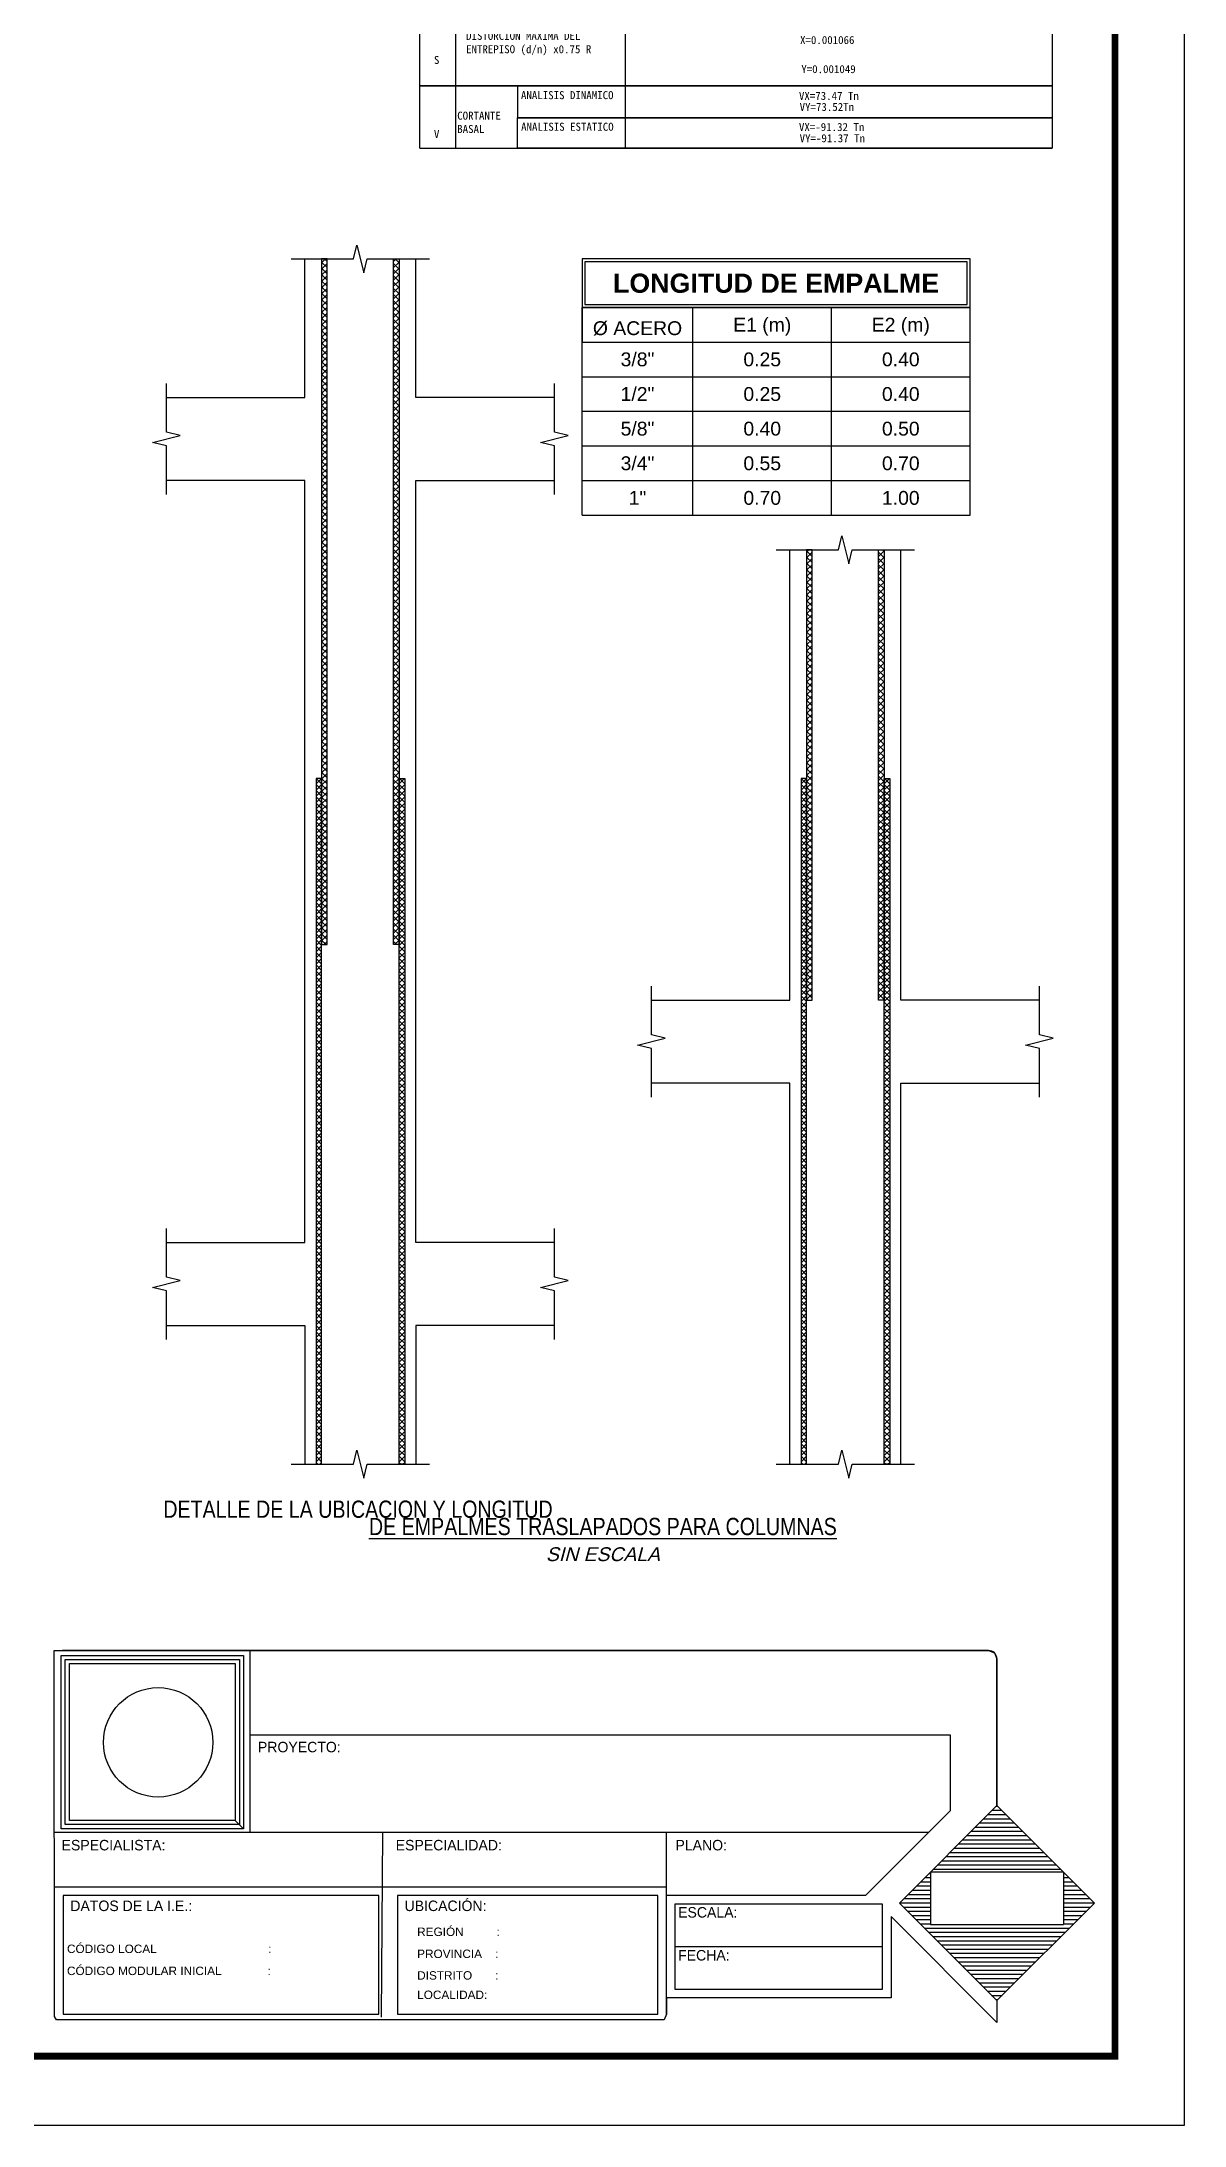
# Model space of a CAD drawing. Header units: millimetres. Extents: x 0 to 86.9, y -0.5 to 29.7.
# Drawn here: x 78.7 to 86.95, y -0.53 to 14.51 of the extents above; entities that cross this region are included whole.
import ezdxf
from ezdxf.enums import TextEntityAlignment as Align

# ---------------------------------------------------------------- set-up
doc = ezdxf.new("R2010")
doc.units = ezdxf.units.MM
for name, color, linetype in [('.D1 Texto', 7, 'Continuous'), ('.N1 Cuadros', 253, 'Continuous'), ('00 AR_Muro Bajo', 7, 'Continuous'), ('008', 8, 'Continuous'), ('CAPA8', 210, 'Continuous'), ('E_Acero', 2, 'Continuous'), ('G_Achurados', 35, 'Continuous'), ('G_Complemento', 190, 'Continuous'), ('G_Cuadros', 253, 'Continuous'), ('G_Texto', 122, 'Continuous'), ('MEMBR', 250, 'Continuous')]:
    doc.layers.add(name, color=color, linetype=linetype)
doc.styles.add('ARIAL', font='arial')
doc.styles.add('Lenin_Narrow', font='arial', dxfattribs={"width": 0.82})
doc.styles.add('MENBRETE1', font='arial')
doc.styles.add('MtXpl_Britannic_Bold', font='BRITANIC')
doc.styles.get("Standard").update_dxf_attribs({"font": 'SimKai'})
doc.styles.add('Titulo Detalles', font='swissb')
doc.styles.add('TITULOS', font='TITULOS')

# ---------------------------------------------------------------- blocks, each defined once
blk = doc.blocks.new('PLT_418')
at = {"layer": '.N1 Cuadros'}
for p, q in [((2496.154, 1422.775), (2496.411, 1422.775)), ((2496.411, 1422.775), (2496.411, 1420.155)), ((2498.395, 1422.775), (2498.395, 1422.134)), ((2497.943, 1422.431), (2498.172, 1422.431)), ((2497.635, 1421.673), (2500.716, 1421.673)), ((2496.411, 1421.235), (2500.716, 1421.235)), ((2496.411, 1420.155), (2496.411, 1416.185)), ((2498.142, 1419.924), (2498.648, 1419.924)), ((2499.155, 1419.924), (2499.661, 1419.924)), ((2500.167, 1419.924), (2500.674, 1419.924)), ((2496.154, 1416.185), (2500.716, 1416.185))]:
    blk.add_line(p, q, dxfattribs=at)
for points in [[(2496.154, 1423.006), (2500.716, 1423.006), (2500.716, 1422.775), (2496.154, 1422.775)], [(2496.154, 1422.775), (2500.716, 1422.775), (2500.716, 1422.134), (2496.154, 1422.134)], [(2496.154, 1422.134), (2500.716, 1422.134), (2500.716, 1421.903), (2496.154, 1421.903)], [(2496.154, 1421.903), (2500.716, 1421.903), (2500.716, 1421.466), (2496.154, 1421.466)], [(2496.154, 1421.466), (2500.716, 1421.466), (2500.716, 1421.029), (2496.154, 1421.029)], [(2496.154, 1421.029), (2500.716, 1421.029), (2500.716, 1420.592), (2496.154, 1420.592)], [(2496.154, 1420.592), (2500.716, 1420.592), (2500.716, 1420.1), (2496.154, 1420.1)], [(2496.154, 1420.1), (2500.716, 1420.1), (2500.716, 1419.924), (2496.154, 1419.924)], [(2496.154, 1419.924), (2500.717, 1419.924), (2500.717, 1419.694), (2496.154, 1419.694)], [(2496.154, 1419.694), (2500.716, 1419.694), (2500.716, 1419.256), (2496.154, 1419.256)], [(2496.154, 1419.256), (2500.716, 1419.256), (2500.716, 1418.819), (2496.154, 1418.819)], [(2496.154, 1418.819), (2500.716, 1418.819), (2500.716, 1418.382), (2496.154, 1418.382)], [(2496.154, 1418.382), (2500.716, 1418.382), (2500.716, 1417.945), (2496.154, 1417.945)], [(2496.154, 1417.945), (2500.716, 1417.945), (2500.716, 1417.508), (2496.154, 1417.508)], [(2496.154, 1417.508), (2500.716, 1417.508), (2500.716, 1417.071), (2496.154, 1417.071)], [(2496.154, 1417.071), (2500.716, 1417.071), (2500.716, 1416.634), (2496.154, 1416.634)], [(2496.86, 1416.634), (2500.716, 1416.634), (2500.716, 1416.403), (2496.86, 1416.403)], [(2496.859, 1416.403), (2500.716, 1416.403), (2500.716, 1416.185), (2496.859, 1416.185)]]:
    blk.add_lwpolyline(points, close=True, dxfattribs=at)
for points in [[(2496.844, 1422.775), (2497.635, 1422.775), (2497.635, 1416.185)], [(2498.395, 1422.134), (2498.395, 1422.304), (2500.716, 1422.304)], [(2498.395, 1422.304), (2499.104, 1422.304), (2499.104, 1422.134), (2499.813, 1422.134), (2499.813, 1422.304)], [(2496.154, 1416.185), (2496.154, 1416.634), (2500.716, 1416.634), (2500.716, 1416.185)]]:
    blk.add_lwpolyline(points, dxfattribs=at)
at = {"layer": '.D1 Texto', "insert": (2497.187, 1422.927), "char_height": 0.07694, "width": 3.14559, "attachment_point": 1, "style": 'ARIAL'}
blk.add_mtext('RESUMEN DE PARAMETROS SISMICOS', dxfattribs=at)
at = {"layer": '.D1 Texto', "attachment_point": 1}
for s, insert, char_height, width in [('C=2.5', (2498.505, 1422.731), 0.0577, 1.13052), ('para   T<Tp', (2499.277, 1422.714), 0.05775, 1.13052), ('C=2.5(Tp/T)', (2498.485, 1422.571), 0.05775, 1.13052), ('para  Tp<T<TL', (2499.293, 1422.567), 0.05775, 1.13052), ('So', (2496.224, 1422.512), 0.0577, 1.13052), ('ACELERACION ESPECTRAL', (2496.518, 1422.53), 0.05775, 1.13052), ('So=', (2497.752, 1422.503), 0.0577, 1.13052), ('ZUSC', (2497.956, 1422.503), 0.0577, 1.13052), ('R', (2498.052, 1422.415), 0.0577, 1.13052), ('.g', (2498.213, 1422.496), 0.0577, 1.13052), ('para T>TL', (2499.306, 1422.412), 0.0577, 1.13052), ('C=2.5(Tp*TL/T)', (2498.472, 1422.403), 0.05775, 1.13052), ('9.81 m/s²', (2499.207, 1422.261), 0.0577, 1.13052), ('GRAVEDAD', (2498.5, 1422.247), 0.0577, 1.13052), ('Z', (2496.256, 1422.06), 0.0577, 1.13052), ('FACTOR DE ZONA', (2496.454, 1422.052), 0.05775, 1.13052), ('Z=0.25(ZONA 2)', (2498.449, 1422.06), 0.05775, 1.13052), ('categoria "C" EDIFICACIONES COMUNES  ', (2498.001, 1421.828), 0.05775, 2.60461), ('U', (2496.256, 1421.692), 0.0577, 1.13052), ('FACTOR DE CATEGORIA DE EDIFICACION', (2496.454, 1421.803), 0.05775, 1.13052), ('U=1.0 ', (2497.713, 1421.807), 0.0577, 1.13052), ('U=1.0 categoria "C" (EDIFICACIONES COMUNES)', (2497.725, 1421.597), 0.05775, 3.99792), ('PERFIL DE SUELO', (2496.461, 1421.364), 0.05775, 1.13052), ('S=2', (2498.523, 1421.364), 0.0577, 1.13052), ('S', (2496.256, 1421.242), 0.0577, 1.13052), ('FACTOR DE SUELO', (2496.461, 1421.213), 0.05775, 1.13052), ('S=1.40(suelo tipo s2)', (2498.214, 1421.181), 0.05775, 1.64864), ('PERIODO LIMITE DE LA PLATAFORMA DEL ESPECTRO EN SEGUNDOS', (2496.461, 1420.949), 0.05775, 1.58489), ('Tp', (2496.256, 1420.826), 0.0577, 1.13052), ('Tp=1.00(suelo S2)', (2498.214, 1420.827), 0.05775, 1.13052), ('PERIODO QUE DEFINE INICIO DE LA ZONA DEL ESPECTRO CON DESPLAZAMIENTO CONSTANTE, EN SEGUNDOS', (2496.444, 1420.572), 0.05775, 1.65226), ('TL=2.0(suelo tipo S2)', (2498.214, 1420.458), 0.05775, 1.13052), ('TL', (2496.256, 1420.383), 0.0577, 1.13052), ('EDIFICACION ', (2496.674, 1420.036), 0.05775, 0.68174), ('MULTIFAMILIAR', (2498.911, 1420.033), 0.05775, 0.68174), ('PERIODO FUNDAMENTAL DE ESTRUCTURA', (2496.449, 1419.902), 0.05775, 2.02774), ('TX=0.58s', (2498.918, 1419.877), 0.0577, 0.68174), ('T', (2496.235, 1419.834), 0.0577, 1.13052), ('Ty=0.426s', (2498.915, 1419.778), 0.0577, 0.68174), ('FACTOR DE AMPLIFICACION SISMICA', (2496.449, 1419.581), 0.05775, 1.59357), ('Cx=2.50 ', (2498.983, 1419.58), 0.0577, 0.68174), ('G', (2496.243, 1419.514), 0.0577, 1.13052), ('Cy=2.50', (2498.98, 1419.482), 0.0577, 0.68174), ('COEFICIENTE BASICO DE REDUCCION DE FUERZAS SISMICAS', (2496.455, 1419.159), 0.05775, 1.59357), ('Ro', (2496.224, 1419.049), 0.0577, 1.13052), ('COEFICIENTE DE IRREGULARIDAD EN ALTURA (VER CUADRO DE IRREGULARIDAD)', (2496.449, 1418.784), 0.05775, 1.59357), ('lO', (2496.251, 1418.635), 0.0577, 1.13052), ('1.00', (2499.015, 1418.642), 0.0577, 0.68174), ('lp', (2496.253, 1418.204), 0.0577, 1.13052), ('COEFICIENTE DE IRREGULARIDAD EN PLANTA (VER CUADRO DE IRREGULARIDAD)', (2496.459, 1418.35), 0.05775, 1.59357), ('1.00', (2499.019, 1418.213), 0.0577, 0.68174), ('COEFICIENTE DE REDUCCION DE FUERZA SISMICA  R=Ro*la*lp', (2496.451, 1417.878), 0.05775, 1.13052), ('R', (2496.262, 1417.743), 0.0577, 1.13052), ('D', (2496.268, 1417.315), 0.0577, 1.13052), ('DESPLAZAMIENTOS MAXIMOS DEL CONJUNTO (ultimo nivel)(EN mm)', (2496.475, 1417.445), 0.05775, 1.13052), ('Dx=72.82 m', (2498.91, 1417.375), 0.0577, 1.13712), ('Dy=71.92 m', (2498.91, 1417.296), 0.0577, 1.11234), ('DISTORCION MAXIMA DEL ENTREPISO (d/n) x0.75 R', (2496.487, 1417.024), 0.05775, 1.13052), ('S', (2496.255, 1416.85), 0.0577, 1.13052), ('X=0.001066', (2498.897, 1416.994), 0.0577, 0.68174), ('Y=0.001049', (2498.906, 1416.784), 0.0577, 0.68174), ('ANALISIS DINAMICO', (2496.883, 1416.596), 0.05775, 0.69599), ('VX=73.47 Tn', (2498.889, 1416.591), 0.05775, 0.96445), ('CORTANTE BASAL', (2496.423, 1416.448), 0.05775, 0.42732), ('VY=73.52Tn', (2498.894, 1416.511), 0.0577, 0.77559), ('V', (2496.255, 1416.315), 0.0577, 1.13052), ('ANALISIS ESTATICO', (2496.884, 1416.368), 0.05775, 0.72219), ('VX=-91.32 Tn', (2498.889, 1416.366), 0.05775, 1.00003), ('VY=-91.37 Tn', (2498.894, 1416.285), 0.05775, 1.21381)]:
    blk.add_mtext(s, dxfattribs=dict(at, insert=insert, char_height=char_height, width=width))
at = {"layer": '.D1 Texto', "char_height": 0.0577, "attachment_point": 1}
for s, insert in [('RXo=8', (2498.995, 1419.128)), ('RYo=8', (2498.995, 1419.032)), ('RX=8.00', (2498.908, 1417.813)), ('RY=8.00', (2498.908, 1417.717))]:
    blk.add_mtext(s, dxfattribs=dict(at, insert=insert))
blk = doc.blocks.new('PLT_DE_Traslape_Columna')
at = {"layer": 'G_Achurados'}
h = blk.add_hatch(dxfattribs=at)
h.set_pattern_fill('NET', color=256, scale=0.01, angle=45, style=0)
h.set_pattern_definition([(45, (-265.93462, -130.566443), (-0.0224506403, 0.0224506403), []), (135, (-265.93462, -130.566443), (-0.0224506403, -0.0224506403), [])])
h.paths.add_polyline_path([(-2.03, 4), (-1.99, 4), (-1.99, 8.95), (-2.03, 8.95)])
h = blk.add_hatch(dxfattribs=at)
h.set_pattern_fill('NET', color=256, scale=0.01, angle=45, style=0)
h.set_pattern_definition([(135, (262.43462, -130.566443), (0.0224506403, 0.0224506403), []), (45, (262.43462, -130.566443), (0.0224506403, -0.0224506403), [])])
h.paths.add_polyline_path([(-1.47, 4), (-1.51, 4), (-1.51, 8.95), (-1.47, 8.95)])
h = blk.add_hatch(dxfattribs=at)
h.set_pattern_fill('NET', color=256, scale=0.01, angle=45, style=0)
h.set_pattern_definition([(45, (-262.43462, -130.316443), (-0.0224506403, 0.0224506403), []), (135, (-262.43462, -130.316443), (-0.0224506403, -0.0224506403), [])])
h.paths.add_polyline_path([(1.47, 3.6), (1.51, 3.6), (1.51, 6.85), (1.47, 6.85)])
h = blk.add_hatch(dxfattribs=at)
h.set_pattern_fill('NET', color=256, scale=0.01, angle=45, style=0)
h.set_pattern_definition([(135, (265.93462, -130.316443), (0.0224506403, 0.0224506403), []), (45, (265.93462, -130.316443), (0.0224506403, -0.0224506403), [])])
h.paths.add_polyline_path([(2.03, 3.6), (1.99, 3.6), (1.99, 6.85), (2.03, 6.85)])
h = blk.add_hatch(dxfattribs=at)
h.set_pattern_fill('NET', color=256, scale=0.01, angle=45, style=0)
h.set_pattern_definition([(45, (-265.93462, -130.066443), (-0.0224506403, 0.0224506403), []), (135, (-265.93462, -130.066443), (-0.0224506403, -0.0224506403), [])])
h.paths.add_polyline_path([(-2.07, 0.25), (-2.03, 0.25), (-2.03, 5.2), (-2.07, 5.2)])
h = blk.add_hatch(dxfattribs=at)
h.set_pattern_fill('NET', color=256, scale=0.01, angle=45, style=0)
h.set_pattern_definition([(135, (262.43462, -130.066443), (0.0224506403, 0.0224506403), []), (45, (262.43462, -130.066443), (0.0224506403, -0.0224506403), [])])
h.paths.add_polyline_path([(-1.43, 0.25), (-1.47, 0.25), (-1.47, 5.2), (-1.43, 5.2)])
h = blk.add_hatch(dxfattribs=at)
h.set_pattern_fill('NET', color=256, scale=0.01, angle=45, style=0)
h.set_pattern_definition([(45, (-262.43462, -130.066443), (-0.0224506403, 0.0224506403), []), (135, (-262.43462, -130.066443), (-0.0224506403, -0.0224506403), [])])
h.paths.add_polyline_path([(1.43, 0.25), (1.47, 0.25), (1.47, 5.2), (1.43, 5.2)])
h = blk.add_hatch(dxfattribs=at)
h.set_pattern_fill('NET', color=256, scale=0.01, angle=45, style=0)
h.set_pattern_definition([(135, (265.93462, -130.066443), (0.0224506403, 0.0224506403), []), (45, (265.93462, -130.066443), (0.0224506403, -0.0224506403), [])])
h.paths.add_polyline_path([(2.07, 0.25), (2.03, 0.25), (2.03, 5.2), (2.07, 5.2)])
at = {"layer": 'E_Acero'}
for points in [[(-2.03, 4), (-1.99, 4), (-1.99, 8.95), (-2.03, 8.95)], [(-1.47, 4), (-1.51, 4), (-1.51, 8.95), (-1.47, 8.95)], [(1.47, 3.6), (1.51, 3.6), (1.51, 6.85), (1.47, 6.85)], [(2.03, 3.6), (1.99, 3.6), (1.99, 6.85), (2.03, 6.85)], [(-2.07, 0.25), (-2.03, 0.25), (-2.03, 5.2), (-2.07, 5.2)], [(-1.43, 0.25), (-1.47, 0.25), (-1.47, 5.2), (-1.43, 5.2)], [(1.43, 0.25), (1.47, 0.25), (1.47, 5.2), (1.43, 5.2)], [(2.07, 0.25), (2.03, 0.25), (2.03, 5.2), (2.07, 5.2)]]:
    blk.add_lwpolyline(points, close=True, dxfattribs=at)
at = {"layer": 'G_Complemento', "color": 2}
for points in [[(-2.25, 8.95), (-1.8, 8.95), (-1.775, 9.05), (-1.725, 8.85), (-1.7, 8.95), (-1.25, 8.95)], [(-3.15, 7.25), (-3.15, 7.6), (-3.25, 7.625), (-3.05, 7.675), (-3.15, 7.7), (-3.15, 8.05)], [(-0.35, 7.25), (-0.35, 7.6), (-0.45, 7.625), (-0.25, 7.675), (-0.35, 7.7), (-0.35, 8.05)], [(1.25, 6.85), (1.7, 6.85), (1.725, 6.95), (1.775, 6.75), (1.8, 6.85), (2.25, 6.85)], [(0.35, 2.9), (0.35, 3.25), (0.25, 3.275), (0.45, 3.325), (0.35, 3.35), (0.35, 3.7)], [(3.15, 2.9), (3.15, 3.25), (3.05, 3.275), (3.25, 3.325), (3.15, 3.35), (3.15, 3.7)], [(-3.15, 1.15), (-3.15, 1.5), (-3.25, 1.525), (-3.05, 1.575), (-3.15, 1.6), (-3.15, 1.95)], [(-0.35, 1.15), (-0.35, 1.5), (-0.45, 1.525), (-0.25, 1.575), (-0.35, 1.6), (-0.35, 1.95)], [(-2.25, 0.25), (-1.8, 0.25), (-1.775, 0.35), (-1.725, 0.15), (-1.7, 0.25), (-1.25, 0.25)], [(1.25, 0.25), (1.7, 0.25), (1.725, 0.35), (1.775, 0.15), (1.8, 0.25), (2.25, 0.25)]]:
    blk.add_lwpolyline(points, dxfattribs=at)
at = {"layer": 'G_Complemento'}
for points in [[(-3.15, 7.95), (-2.15, 7.95), (-2.15, 8.95)], [(-0.35, 7.95), (-1.35, 7.95), (-1.35, 8.95)], [(-3.15, 1.85), (-2.15, 1.85), (-2.15, 7.35), (-3.15, 7.35)], [(-0.35, 1.85), (-1.35, 1.85), (-1.35, 7.35), (-0.35, 7.35)], [(0.35, 3.6), (1.35, 3.6), (1.35, 6.85)], [(3.15, 3.6), (2.15, 3.6), (2.15, 6.85)], [(1.35, 0.25), (1.35, 3), (0.35, 3)], [(2.15, 0.25), (2.15, 3), (3.15, 3)], [(-3.15, 1.25), (-2.15, 1.25), (-2.15, 0.25)], [(-0.35, 1.25), (-1.35, 1.25), (-1.35, 0.25)]]:
    blk.add_lwpolyline(points, dxfattribs=at)
at = {"layer": 'G_Cuadros'}
for p, q in [((-0.15, 7.1), (-0.15, 8.6)), ((0.65, 7.1), (0.65, 8.6)), ((1.65, 7.1), (1.65, 8.6)), ((2.65, 7.1), (2.65, 8.6)), ((2.65, 7.1), (2.65, 8.6)), ((-0.15, 8.35), (2.65, 8.35)), ((-0.15, 8.1), (2.65, 8.1)), ((-0.15, 7.85), (2.65, 7.85)), ((-0.15, 7.6), (2.65, 7.6)), ((-0.15, 7.35), (2.65, 7.35)), ((-0.15, 7.1), (2.65, 7.1))]:
    blk.add_line(p, q, dxfattribs=at)
at = {"layer": 'G_Cuadros', "color": 201}
for points in [[(-0.15, 8.6), (2.65, 8.6), (2.65, 8.95), (-0.15, 8.95)], [(-0.15, 8.35), (2.65, 8.35), (2.65, 8.6), (-0.15, 8.6)]]:
    blk.add_lwpolyline(points, close=True, dxfattribs=at)
at = {"layer": 'G_Cuadros'}
blk.add_lwpolyline([(-0.13, 8.62), (2.63, 8.62), (2.63, 8.93), (-0.13, 8.93)], close=True, dxfattribs=at)
at = {"layer": '.D1 Texto', "style": 'Titulo Detalles'}
blk.add_text('LONGITUD DE EMPALME', height=0.13848, dxfattribs=at).set_placement((1.25, 8.775), align=Align.MIDDLE_CENTER)
at = {"layer": '.D1 Texto', "style": 'TITULOS', "width": 0.85}
for s, p in [('DETALLE DE LA UBICACION Y LONGITUD', (-1.767, -0.075)), ('%%UDE EMPALMES TRASLAPADOS PARA COLUMNAS', (0, -0.2))]:
    blk.add_text(s, height=0.12459, dxfattribs=at).set_placement(p, align=Align.MIDDLE_CENTER)
at = {"layer": '.D1 Texto', "style": 'Lenin_Narrow', "oblique": 15}
blk.add_text('SIN ESCALA', height=0.1, dxfattribs=at).set_placement((0, -0.4), align=Align.MIDDLE_CENTER)
at = {"layer": 'G_Texto', "color": 7, "style": 'ARIAL'}
for s, p in [('Ø ACERO', (0.25, 8.45)), ('E1 (m)', (1.15, 8.475)), ('E2 (m)', (2.15, 8.475)), ('3/8"', (0.25, 8.225)), ('0.25', (1.15, 8.225)), ('0.40', (2.15, 8.225)), ('1/2"', (0.25, 7.975)), ('0.25', (1.15, 7.975)), ('0.40', (2.15, 7.975)), ('5/8"', (0.25, 7.725)), ('0.40', (1.15, 7.725)), ('0.50', (2.15, 7.725)), ('3/4"', (0.25, 7.475)), ('0.55', (1.15, 7.475)), ('0.70', (2.15, 7.475)), ('1"', (0.25, 7.225)), ('0.70', (1.15, 7.225)), ('1.00', (2.15, 7.225))]:
    blk.add_text(s, height=0.1, dxfattribs=at).set_placement(p, align=Align.MIDDLE_CENTER)

msp = doc.modelspace()

# ---------------------------------------------------------------- hatches: boundary and pattern name
at = {"layer": '008'}
h = msp.add_hatch(dxfattribs=at)
h.set_pattern_fill('ANSI31', color=256, scale=0.009563, angle=135, style=0)
h.set_pattern_definition([(180, (3338.79663, 1121.050845), (0, -0.03036318125), [])])
h.paths.add_polyline_path([(84.893, 1.073), (85.596, 0.369), (86.3, 1.073), (85.596, 1.776)], flags=0)
h.paths.add_polyline_path([(85.117, 0.918), (86.076, 0.918), (86.076, 1.296), (85.117, 1.296)], flags=0)

# ---------------------------------------------------------------- linework, layer by layer
for p, q in [((85.536, 2.896, 4665.5), (85.579, 2.878, 4665.5)), ((85.579, 2.878, 4665.5), (85.596, 2.835, 4665.5)), ((85.596, 2.835, 4665.5), (85.596, 1.776, 4665.5)), ((85.596, 1.776, 4665.5), (86.3, 1.073, 4665.5)), ((86.3, 1.073, 4665.5), (85.596, 0.369, 4665.5)), ((85.596, 0.211, 4665.5), (84.833, 0.975, 4665.5)), ((84.833, 0.975, 4665.5), (84.833, 0.388, 4665.5))]:
    msp.add_line(p, q)
at = {"color": 6}
msp.add_lwpolyline([(44.949, 29.168), (86.949, 29.168), (86.949, -0.532), (44.949, -0.532)], close=True, dxfattribs=at)
at = {"color": 3}
msp.add_circle((79.544, 2.233, 2666), 0.395, dxfattribs=at)
at = {"layer": '008'}
msp.add_line((84.769, 0.758, 2666), (83.274, 0.758, 2666), dxfattribs=at)
for points in [[(78.843, 2.861), (80.16, 2.861), (80.16, 1.609), (78.843, 1.609)], [(78.873, 2.831), (80.13, 2.831), (80.13, 1.639), (78.873, 1.639)], [(78.903, 2.801), (80.099, 2.801), (80.099, 1.669), (78.903, 1.669)], [(85.596, 1.776), (84.893, 1.073), (85.596, 0.369), (86.3, 1.073), (85.596, 1.776)], [(78.858, 0.271), (81.137, 0.271), (81.137, 1.128), (78.858, 1.128)], [(81.27, 0.271), (83.149, 0.271), (83.149, 1.128), (81.27, 1.128)], [(83.274, 1.067), (84.769, 1.067), (84.769, 0.449), (83.274, 0.449)]]:
    msp.add_lwpolyline(points, close=True, dxfattribs=at)
for points in [[(80.099, 1.669), (80.16, 1.609)], [(86.076, 1.296), (85.117, 1.296)], [(85.117, 1.296), (85.117, 0.918)], [(86.076, 1.296), (86.076, 0.918)], [(85.117, 0.918), (86.076, 0.918)]]:
    msp.add_lwpolyline(points, dxfattribs=at)
at = {"layer": 'CAPA8', "color": 7}
for p, q in [((78.793, 2.896, 4665.5), (85.536, 2.896, 4665.5)), ((78.793, 2.835, 4665.5), (78.793, 2.896, 4665.5)), ((85.536, 2.896, 2666), (78.853, 2.896, 2666)), ((78.795, 0.255, 4665.5), (78.793, 2.835, 4665.5)), ((85.596, 1.776, 2666), (85.596, 2.835, 2666)), ((80.209, 2.288, 2666), (85.26, 2.288, 2666)), ((85.26, 2.288, 2666), (85.26, 1.739, 2666)), ((85.26, 1.739, 2666), (84.648, 1.128, 2666)), ((85.102, 1.581, 2666), (78.794, 1.581, 2666)), ((81.162, 1.581, 2666), (81.152, 0.248, 2666)), ((83.213, 1.188, 2666), (78.794, 1.188, 2666)), ((83.213, 0.272, 2666), (83.213, 1.188, 2666)), ((84.648, 1.128, 2666), (83.213, 1.128, 2666)), ((85.596, 0.211, 2666), (84.833, 0.975, 2666)), ((84.833, 0.975, 2666), (84.833, 0.388, 2666)), ((84.833, 0.388, 4665.5), (83.213, 0.388, 4665.5)), ((83.213, 0.388, 4665.5), (83.213, 0.272, 4665.5)), ((85.596, 0.369, 4665.5), (85.596, 0.211, 4665.5)), ((78.81, 0.229, 4665.5), (78.795, 0.255, 4665.5)), ((83.195, 0.229, 4665.5), (78.81, 0.229, 4665.5)), ((83.213, 0.272, 4665.5), (83.195, 0.229, 4665.5))]:
    msp.add_line(p, q, dxfattribs=at)
for points in [[(80.209, 1.581), (80.209, 2.896)], [(80.209, 1.581), (80.209, 2.896)], [(83.213, 1.188), (83.213, 1.581)]]:
    msp.add_lwpolyline(points, dxfattribs=at)
msp.add_arc((85.536, 2.835, 2666), 0.0607, 360, 90, dxfattribs=at)
at = {"layer": 'MEMBR', "color": 7, "ltscale": 0.025, "const_width": 0.0499}
msp.add_lwpolyline([(45.449, 28.668), (86.449, 28.668), (86.449, -0.032), (45.449, -0.032)], close=True, dxfattribs=at)

# ---------------------------------------------------------------- block references
msp.add_blockref('PLT_DE_Traslape_Columna', (82.753, 3.991))
at = {"layer": '00 AR_Muro Bajo', "color": 3}
msp.add_blockref('PLT_418', (-2414.721, -1402.444), dxfattribs=at)

# ---------------------------------------------------------------- texts
at = {"color": 7}
for s, height, style, p in [('PROYECTO:', 0.0758, 'MtXpl_Britannic_Bold', (80.264, 2.161)), ('ESPECIALISTA:', 0.07583, 'MtXpl_Britannic_Bold', (78.847, 1.453)), ('ESPECIALIDAD:', 0.07583, 'MtXpl_Britannic_Bold', (81.258, 1.453)), ('PLANO:', 0.0758, 'MtXpl_Britannic_Bold', (83.277, 1.453)), ('DATOS DE LA I.E.:', 0.07583, 'MtXpl_Britannic_Bold', (78.91, 1.015)), ('UBICACIÓN:', 0.0758, 'MtXpl_Britannic_Bold', (81.322, 1.015)), ('REGIÓN          :', 0.06091, 'MENBRETE1', (81.413, 0.835)), ('ESCALA:', 0.0758, 'MtXpl_Britannic_Bold', (83.296, 0.968)), ('CÓDIGO LOCAL                                  :', 0.06091, 'MENBRETE1', (78.886, 0.712)), ('CÓDIGO MODULAR INICIAL              :', 0.06091, 'MENBRETE1', (78.886, 0.553)), ('PROVINCIA    :', 0.06091, 'MENBRETE1', (81.413, 0.676)), ('FECHA:', 0.0758, 'MtXpl_Britannic_Bold', (83.296, 0.658)), ('DISTRITO       :', 0.06091, 'MENBRETE1', (81.413, 0.52)), ('LOCALIDAD:', 0.0609, 'MENBRETE1', (81.413, 0.38))]:
    msp.add_text(s, height=height, dxfattribs=dict(at, style=style)).set_placement(p)

doc.saveas('drawing.dxf')
